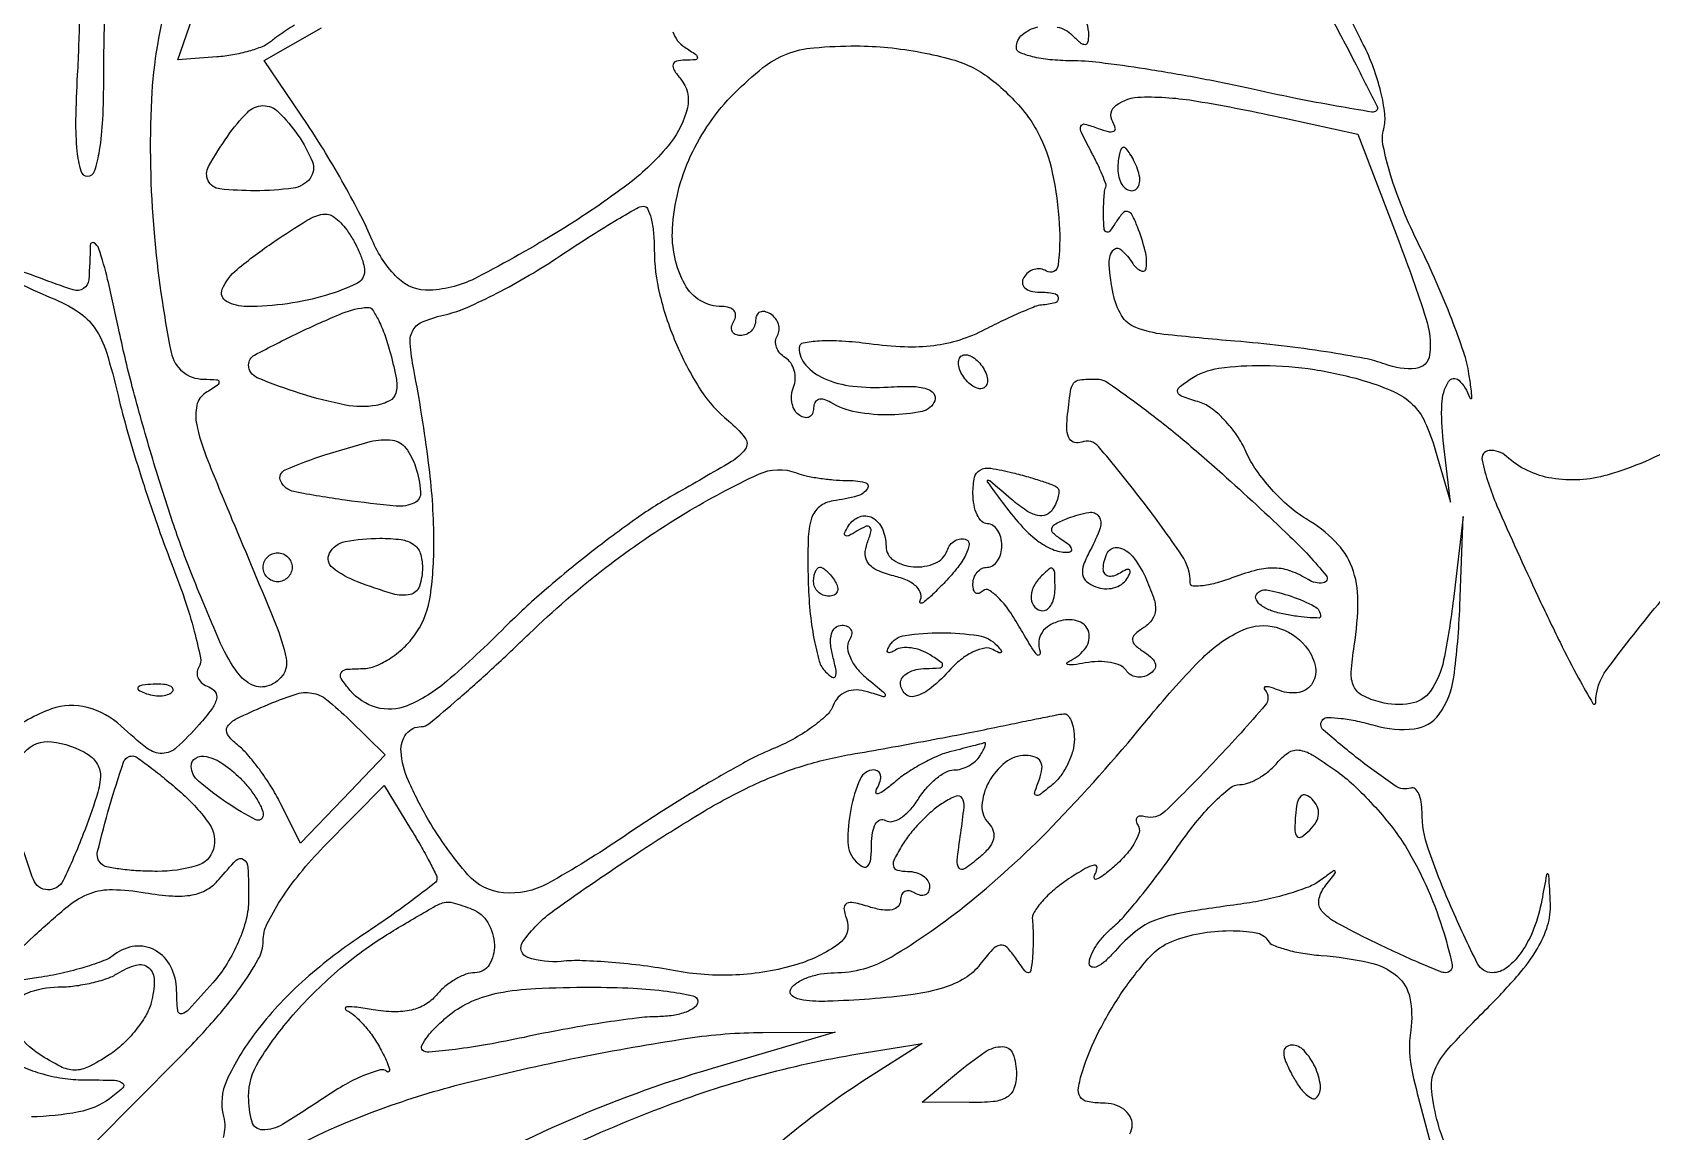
# Model space of a CAD drawing. Extents: x 4 to 800, y 0 to 528.
# Drawn here: x 180.1 to 291.9, y 75 to 150.9 of the extents above; entities that cross this region are included whole.
import ezdxf

# ---------------------------------------------------------------- set-up
doc = ezdxf.new("R2010")
doc.units = 0

msp = doc.modelspace()

# ---------------------------------------------------------------- linework, layer by layer
for points in [[(198.160938, 151.438746, 0.005083), (197.083222, 150.722638, 0.02494), (196.5, 150.282469, -0.080017), (195.934959, 149.946304, -0.025386), (195.003388, 149.631133, -0.024615), (193.912821, 149.380091, -0.025063), (192.809407, 149.23929), (190.118813, 149.032236), (191.936083, 154.314221, -0.028494)], [(189.560703, 153.75, 0.060723), (188.290094, 146.310661, 0.03365), (188.469113, 137.088322, 0.027634), (189.64806, 128.838102, 0.354894), (191.886643, 126.984687, -0.012459), (192.790509, 126.953574, -0.355679), (192.950955, 126.806254, -0.285496), (192.853795, 126.583698, -0.009772), (192.024696, 126.036425, 0.199728), (191.421924, 125.178822, 0.106527), (191.413856, 123.860489, 0.042345), (192.07761, 121.642458, 0.006235), (193.851143, 117.301738, -0.002573), (196.85488, 110.101183, -0.046088), (197.589956, 107.707517, -0.210783), (197.336668, 106.51709, -0.174203), (196.257363, 105.777553, -0.198312), (195.127693, 105.931874, -0.113013), (194.105645, 106.888569, -0.046214), (192.941778, 109.014057, -0.007404), (191.123574, 113.389839, -0.014198), (189.750405, 117.144566, -0.008047), (188.291235, 121.76139, -0.008029), (186.969237, 126.465406, -0.013091), (186.017191, 130.5, 0.006663), (185.267792, 133.868967, 0.023569), (184.65698, 135.998466, 0.193346), (184.316596, 136.395728, 0.555926), (184.070362, 136.25, -0.01179), (183.961964, 133.854821, -0.235819), (183.601454, 133.242314, -0.227565), (182.887225, 133.150297, -0.010986), (180.5651, 133.975249, 0.016968), (178.303803, 134.748255, 0.685624)], [(183.315918, 152.257489, -0.011075), (183.169842, 148, 0.010009), (183.056008, 144.876388, 0.02964), (183.147887, 142.733687, 0.042333), (183.406431, 141.365238, 0.336795), (183.887153, 141, 0.327837), (184.370675, 141.35521, 0.035558), (184.709286, 142.785102, 0.028695), (184.931892, 144.916477, 0.011673), (185, 147.833333, -0.009546), (185.091731, 152.637637, -0.086232)], [(269.716637, 151.982443, -0.006228), (271.446514, 148.690264, -0.001603), (272.896883, 145.821797, -0.329438), (272.845974, 145.527957, -0.236004), (272.535035, 145.432031, -0.002208), (270.104755, 145.845961, -0.006798), (267.283317, 146.378973, -0.004272), (264, 147.074852, 0.00801), (260.470698, 147.795339, 0.007843), (256.895312, 148.407865, 0.007762), (253.742382, 148.847232, 0.029156), (251.75, 148.976203, -0.02246), (250.312811, 149.049936, -0.035917), (249.101562, 149.255332, -0.040707), (248.229863, 149.545314, -0.300669), (248, 149.893011, -0.219487), (248.408024, 150.777729, -0.124639), (249.486199, 151.309969, -0.107945)], [(250.818845, 151.303968, -0.142411), (251.878145, 150.721855, 0.022628), (252.430475, 150.217377, 0.181615), (252.75, 150.105933, 0.339168), (252.941313, 150.259917, 0.059846), (253, 150.748478, 0.163603), (252.474062, 152.312814, 0.040072)], [(224.284889, 150.971999, 0.078852), (224.613834, 150.363309, 0.088604), (225.104283, 149.914388, -0.010022), (225.864639, 149.411307, -0.239519), (225.982858, 149.192867, -0.397763), (225.854056, 149.049311, -0.017805), (225.127555, 149.015313, 0.056184), (224.530758, 148.941288, 0.284084), (224.304622, 148.713407, 0.201464), (224.369281, 148.335905, 0.031381), (224.824935, 147.710941, -0.235046), (225.290637, 145.73102, -0.110765), (224.115145, 143.305798, -0.062985), (221.201311, 140.463144, -0.024096), (216.514192, 137.263064, -0.017797), (210.790629, 134.021795, -0.10713), (207.512148, 133.127718, -0.211191), (205.288334, 133.973603, -0.099142), (203.532231, 136.577103, 0.019705), (202.74986, 138.259942, 0.008944), (201.60131, 140.40046, 0.008841), (200.308054, 142.617606, 0.011987), (199.057694, 144.569621), (196.077766, 148.985037), (200.03996, 151.242519, 0.043667)], [(277.62887, 74.068548, -0.031899), (277.104476, 75.583788, -0.038603), (276.667862, 77.827017, -0.131078), (276.882233, 79.288875, -0.084445), (277.856084, 80.792401, -0.010536), (280.557472, 83.610104, 0.017409), (282.651395, 85.855146, 0.043696), (283.966364, 87.664606, 0.060892), (284.67381, 89.251059, 0.087166), (284.863818, 90.776316, 0.000746), (284.763626, 92.721985, 0.298062), (284.68602, 92.827912, 0.466031), (284.598389, 92.778541, 0.000923), (284.268, 91, -0.045196), (283.730117, 89.07265, -0.05963), (282.885978, 87.457537, -0.07293), (281.87562, 86.364966, -0.171366), (280.842018, 86, -0.284769), (279.833248, 86.625236, -0.012299), (277.994849, 90.566014, -0.019258), (276.423596, 94.576716, -0.083915), (276, 97.082905, 0.038711), (275.944423, 97.799665, 0.069515), (275.773995, 98.363416, 0.109698), (275.523256, 98.692629, 0.259486), (275.230622, 98.75, -0.232209), (274.143571, 98.90558, -0.01636), (271.592283, 100.77047, -0.015045), (269.185766, 102.77293, -0.432284), (269.163569, 103.496903, -0.207891), (269.510398, 103.633606, -0.021046), (270.414651, 103.564228, -0.023563), (271.530351, 103.377558, -0.016603), (272.764123, 103.067649, 0.097155), (275.451798, 102.837026, 0.21493), (277.188173, 103.857955, 0.12114), (278.192497, 106.411297, 0.024115), (278.614054, 111.334142), (278.843556, 117.5), (278.163227, 111.791449, -0.019676), (277.491836, 107.576589, -0.105102), (276.575466, 105.449293, -0.200347), (275.190057, 104.582337, -0.105256), (273.125394, 104.67746, -0.053221), (271.898482, 105.142246, -0.168529), (271.296681, 105.764847, -0.125365), (271.112042, 106.751142, -0.024132), (271.317995, 108.572148, 0.03879), (271.579169, 111.698982, 0.091978), (271.168035, 113.988891, 0.106093), (270.015169, 115.777722, 0.063423), (268.008352, 117.335995, -0.046386), (266.822504, 118.193856, -0.02994), (265.61507, 119.38555, -0.03003), (264.565509, 120.704753, -0.048862), (263.861925, 121.949805, 0.045427), (263.215331, 123.112545, 0.040902), (262.34872, 124.184077, 0.043261), (261.404608, 125.016333, 0.092088), (260.532317, 125.440269, -0.017548), (259.437674, 125.78347, -0.228864), (259.145565, 126.077628, -0.311647), (259.242043, 126.42315, -0.028352), (260, 126.984662, -0.109799), (261.985202, 127.736871, -0.038435), (265.048161, 127.941288, -0.035866), (268.57092, 127.652156, -0.03439), (272.067354, 126.861674, -0.033065), (274.079583, 126.110687, -0.088238), (275.33977, 125.249789, -0.091385), (276.200629, 124.026401, -0.037204), (276.913797, 122.111674), (277.960846, 118.5), (277.468605, 122.75, -0.03743), (277.366813, 125.263147, -0.127391), (277.828131, 126.821784, -0.483619), (278.540672, 126.914001, -0.119471), (279.271696, 125.75, 0.23606), (279.367117, 125.654806, 0.517226), (279.435803, 125.705317, 0.027798), (279.390097, 126.325681, 0.006582), (279.242897, 127.353207, 0.04218), (278.879183, 128.841004, 0.01128), (278.050594, 131.134897, 0.01135), (276.986963, 133.708632, 0.011495), (275.811896, 136.220415, -0.01755), (274.668804, 138.742976, -0.023607), (273.825037, 141.104463, -0.024581), (273.324853, 143.089756, -0.113846), (273.359013, 144.264867, 0.09295), (273.432321, 145.304288, 0.03063), (273.162672, 146.818795, 0.029291), (272.650236, 148.499112, 0.029302), (271.944994, 150.107821, -0.004711), (271.199792, 151.603181, -0.006798)], [(178.849309, 133.745303, 0.012228), (181.375543, 132.616448, -0.044892), (183.236293, 131.634667, -0.099496), (184.37891, 130.51877, -0.075104), (185.18431, 128.847042, -0.017829), (185.991631, 125.853028, 0.013376), (186.640902, 123.356954, 0.006715), (187.58709, 120.239287, 0.006662), (188.652641, 117.039014, 0.0098), (189.680939, 114.259439, -0.012078), (190.577553, 111.801451, -0.017329), (191.242622, 109.580609, -0.013229), (191.67299, 107.74138, -0.191536), (191.55862, 107.094849, 0.128131), (191.439667, 106.70853, 0.128072), (191.524312, 106.313206, 0.11163), (191.807133, 105.969151, 0.081182), (192.243769, 105.73151, -0.1592), (192.687973, 105.392305, -0.215427), (192.776517, 104.90158, -0.09795), (192.43959, 104.187999, -0.022389), (191.595012, 103.146099, -0.025197), (190.022076, 101.544388, -0.182303), (189.037752, 101.147315, -0.172746), (188.006858, 101.488176, -0.022149), (186.205391, 103.023276, 0.122178), (183.862489, 104.324199, 0.154099), (181.397503, 104.22044, 0.082616), (178.309886, 102.482319, 0.018243)], [(293.917039, 122.571874, -0.061983), (288.781655, 120.367829, -0.111532), (284.970103, 120.140926, -0.144207), (281.828741, 121.654988, 0.203993), (280.643121, 122.065203, 0.459419), (280.145517, 121.39703, 0.047537), (281.175107, 118.250228, 0.006638), (284, 112, 0.004973), (285.528275, 108.817644, 0.009896), (286.812943, 106.334567, 0.009252), (287.797404, 104.598061, 0.759406), (287.989223, 104.649589, -0.158666), (288.758054, 106.938272, -0.014419), (292.535251, 111.729227, -0.019638)], [(184.339878, 74.20653), (190.169939, 80.091155, 0.01451), (192.590382, 82.680366, 0.024845), (194.433304, 84.99214, 0.027866), (195.666728, 86.926531, 0.128681), (196, 88.200038, -0.113741), (196.265024, 89.349994, -0.02991), (197.198302, 91.007485, -0.028107), (198.542463, 92.855608, -0.022755), (200.178995, 94.682382), (204.357989, 98.940467), (206.178995, 95.946064, -0.006414), (206.876621, 94.765046, -0.009065), (207.46508, 93.694492, -0.005797), (207.929326, 92.78702, -0.115833), (208, 92.486045, -0.231086), (207.864445, 92.208406, -0.003797), (206.457812, 91.128375, -0.008984), (204.762312, 89.894129, -0.005739), (202.75, 88.518034, 0.036204), (198.682239, 85.356492, 0.04667), (195.476962, 81.877368, 0.054348), (193.493809, 78.588335, 0.174175), (193.269471, 76.077544, -0.140452), (193.235463, 74.618315, -0.21748)], [(255.822179, 74.88002, 0.140575), (256, 75.5, 0.131934), (255.843434, 76.083021, 0.104989), (255.405435, 76.568612, 0.089423), (254.738625, 76.890142, 0.067836), (253.932612, 77, -0.046538), (252.900139, 77.096306, -0.208518), (252.409323, 77.430049, -0.184044), (252.284783, 78.04927, -0.035463), (252.557517, 79.181219, -0.041677), (253.700564, 81.956952, -0.032074), (255.380331, 84.771535, -0.03172), (257.206203, 87.097068, -0.116847), (258.728623, 88.15913, -0.049439), (260.652122, 88.707427, -0.042512), (262.747025, 88.904757, -0.04299), (264.547552, 88.765877, -0.216887), (265.364959, 88.2185, 0.160121), (265.74276, 87.900492, 0.027497), (266.642339, 87.595225, 0.027529), (267.77948, 87.344367, 0.021511), (269.035239, 87.194138, -0.034371), (272.340508, 86.712281, -0.120997), (274.256929, 85.776354, -0.170294), (275.157103, 84.268895, -0.086892), (275.218758, 82.037138, 0.093467), (275.34026, 79.050863, 0.015969), (276.802702, 73.531005, 0.015981)], [(209.610654, 70.187397, -0.036476), (223.888797, 76.832769, -0.05077), (237.5, 80.471607), (241.5, 81.116217), (237.659293, 78.666359, 0.034224), (231.617689, 74.203513, 0.088706)], [(179.240852, 79.571995, 0.034141), (180.609794, 79.063441, 0.032867), (182.150219, 78.716176, 0.039024), (183.636464, 78.6, -0.006417), (185.738836, 78.573019, -0.153887), (186.289453, 78.383776, -0.472054), (186.307106, 78.046477, -0.027414), (185.395597, 77.3, -0.112168), (183.273682, 76.38287, -0.041026), (180.001182, 76.046064, -0.040121)]]:
    msp.add_lwpolyline(points, format="xyb")
for points in [[(245.032733, 148.483073, -0.047307), (246.266794, 147.688951, -0.029774), (247.550053, 146.550053, -0.029774), (248.688951, 145.266794, -0.047307), (249.483073, 144.032733, -0.066904), (250.475118, 141.260412, -0.037244), (250.960918, 137.699233, -0.044918), (250.879206, 134.84802, -0.548234), (250.069098, 134.457295, 0.108373), (249.665803, 134.598899, 0.099685), (249.22714, 134.565079, 0.095498), (248.820631, 134.360589, 0.090427), (248.510081, 134.016312, 0.156531), (248.414558, 133.631032, 0.191363), (248.573394, 133.298542, 0.127805), (248.992031, 133.073767, 0.059699), (249.60765, 133, -0.042944), (250.586782, 132.91575, -0.323932), (250.89256, 132.60204, -0.379237), (250.674759, 132.268803, -0.046081), (249.739522, 132.103595, 0.073583), (249.282586, 131.996776, 0.007945), (248.27763, 131.580816, 0.009619), (247.091979, 131.040539, 0.007612), (245.830774, 130.41249, -0.042299), (244.086816, 129.690114, -0.046379), (242.298928, 129.298822, -0.040803), (240.284307, 129.215756, -0.022887), (237.841252, 129.426671, 0.016848), (235.957609, 129.612225, 0.030051), (234.401054, 129.619098, 0.03245), (233.269858, 129.482072, 0.36089), (233, 129.156887, 0.185402), (233.460428, 127.957866, 0.106098), (234.733746, 127.037035, 0.075744), (236.704216, 126.505441, 0.044109), (239.157338, 126.446192, -0.019408), (240.773245, 126.486922, -0.068188), (241.799742, 126.332016, -0.159573), (242.292731, 125.992989, -0.260222), (242.363051, 125.503712, -0.25472), (241.490837, 124.760734, -0.047668), (239.329644, 124.518848, -0.048351), (236.951918, 124.71051, -0.094407), (235.182166, 125.387415, 0.071586), (234.729834, 125.584361, 0.14715), (234.347261, 125.574992, 0.189154), (234.094785, 125.36637, 0.127263), (234, 125, -0.095386), (233.926618, 124.618845, -0.173393), (233.719079, 124.384007, -0.172261), (233.408557, 124.333104, -0.093996), (233.043674, 124.473008, -0.119091), (232.718052, 124.802061, -0.081683), (232.52234, 125.291936, -0.074475), (232.483134, 125.864172, -0.071657), (232.611848, 126.430874, 0.081176), (232.730567, 127.003553, 0.077827), (232.663708, 127.59308, 0.081799), (232.426359, 128.108557, 0.106015), (232.051862, 128.467948, -0.077961), (231.67774, 128.788983, -0.090311), (231.442402, 129.194466, -0.100781), (231.380365, 129.619726, -0.125033), (231.5, 130, 0.117181), (231.625047, 130.376993, 0.100558), (231.577624, 130.793158, 0.092847), (231.364134, 131.184813, 0.08344), (231.016312, 131.489919, 0.080893), (230.627895, 131.650552, 0.159256), (230.298542, 131.622439, 0.183522), (230.079835, 131.412891, 0.111402), (230, 131.059017, -0.099038), (229.919152, 130.654856, -0.097945), (229.688914, 130.311086, -0.097945), (229.345144, 130.080848, -0.099038), (228.940983, 130, -0.108972), (228.586039, 130.078288, -0.182303), (228.3746, 130.29375, -0.161196), (228.343488, 130.6179, -0.082592), (228.5, 131, 0.12431), (228.620208, 131.380203, 0.188386), (228.514493, 131.70625, 0.149321), (228.185256, 131.925931, 0.073118), (227.681462, 132, -0.276511), (225.107035, 133.541584, -0.13812), (224.259061, 137.383932, -0.093923), (225.510871, 142.399465, -0.088609), (228.526097, 146.726097, -0.027619), (230.506945, 148.499411, -0.076211), (232.12536, 149.432124, -0.071035), (234.014544, 149.872197, -0.021761), (236.94966, 150, -0.025431), (239.136376, 149.888708, -0.020955), (241.448297, 149.554403, -0.021455), (243.54794, 149.066298, -0.051529)], [(266.537525, 145.008521), (271.57505, 143.902462), (274.3919, 136.524621, -0.012789), (276.268056, 131.206281, -0.106055), (276.527808, 128.67467, -0.355273), (275.572415, 127.73144, -0.115404), (273.460042, 128.015192, 0.044024), (272.030345, 128.419088, 0.008625), (269.394135, 128.871852, 0.009092), (266.293425, 129.291917, 0.008317), (263.08598, 129.613207, -0.006053), (258.170654, 130.083116, -0.066057), (256.244305, 130.553177, -0.165336), (255.25649, 131.38346, -0.088804), (254.678841, 132.886226, -0.026248), (254.402486, 134.885611, -0.167273), (254.648918, 135.864541, -0.456997), (255.211285, 135.941149, -0.07136), (256.03906, 134.97104, 0.140149), (256.609597, 134.462102, 0.512457), (256.965012, 134.654983, 0.093996), (256.89364, 135.823841, 0.029504), (256.360837, 137.502058, 0.026892), (255.994404, 138.322208, 0.222828), (255.680224, 138.565218, 0.274684), (255.339204, 138.453612, 0.038367), (254.876149, 137.833846, -0.022469), (254.441503, 137.211835, -0.3555), (254.20731, 137.1563, -0.267807), (254.050998, 137.386181, -0.01627), (254.015313, 138.25, -0.009062), (254.021767, 138.938526, -0.012297), (254.054136, 139.559375, -0.009282), (254.103085, 140.071751, -0.120725), (254.16898, 140.25, 0.241463), (254.191176, 140.433273, 0.009578), (253.938137, 141.080889, 0.015064), (253.590462, 141.855749, 0.009876), (253.14584, 142.727495, -0.009714), (252.486446, 144.019297, -0.191328), (252.453903, 144.455568, -0.401151), (252.723231, 144.604163, -0.026901), (253.640906, 144.307556, 0.027407), (254.344082, 144.081063, 0.169854), (254.716514, 144.110805, 0.361407), (254.82669, 144.33262, 0.080418), (254.651802, 144.754379, -0.396455), (254.887332, 145.908461, -0.149398), (256.602997, 146.473172, -0.047232), (260.439038, 146.192586, -0.012182)], [(198.401594, 143.837032, -0.05712), (199.397585, 142.000358, -0.26601), (199.238989, 140.851652, -0.197489), (198.068776, 140.175932, -0.033438), (195.440983, 140, -0.02586), (193.019245, 140.125338, -0.256588), (192.211603, 140.684728, -0.248842), (192.236588, 141.680894, -0.024545), (193.556704, 143.777494, -0.040543), (194.911864, 145.412591, -0.198916), (195.991618, 145.875474, -0.203308), (197.06688, 145.434913, -0.042469)], [(255, 141.5, 0.062722), (255.07223, 140.926468, 0.08088), (255.284531, 140.440625, 0.098158), (255.599211, 140.115494, 0.152681), (255.968615, 140, 0.184534), (256.289193, 140.122486, 0.147206), (256.483616, 140.440625, 0.100118), (256.511135, 140.925634, 0.055937), (256.361626, 141.5, 0.02136), (256.112506, 142.074558, 0.030395), (255.839659, 142.559375, 0.030693), (255.579329, 142.912889, 0.222225), (255.393011, 143, 0.289661), (255.241071, 142.903916, 0.046727), (255.115447, 142.559375, 0.039339), (255.028469, 142.074824, 0.024748)], [(223, 135.967881, 0.061011), (223.388258, 132.797846, 0.04096), (224.557252, 129.33553, 0.04159), (226.22481, 126.213869, 0.079261), (228.121681, 124.102552, -0.055604), (229.262862, 122.946775, -0.336401), (229.277819, 122.156838, -0.102525), (228.323229, 121.291538, -0.004558), (224.438886, 119.052419, 0.025055), (221.779299, 117.370488, 0.012535), (218.58427, 114.996245, 0.012412), (215.3931, 112.367999, 0.017904), (212.716735, 109.876735, -0.018304), (208.68258, 106.12761, -0.081294), (205.932239, 104.441518, -0.166156), (203.825587, 104.318296, -0.152975), (202, 105.5, -0.027317), (201.393414, 106.317942, -0.2825), (201.380222, 106.719621, -0.246115), (201.741163, 106.951147, -0.021929), (202.854502, 107, 0.098103), (203.779069, 107.183169, 0.050407), (204.82411, 107.743122, 0.047379), (205.82179, 108.562036, 0.052238), (206.611467, 109.529776, 0.112093), (207.547014, 112.039709, 0.036293), (207.790068, 116.020693, 0.029114), (207.42714, 121.212708, 0.014999), (206.401714, 127.648876, -0.025776), (206.150981, 129.475013, -0.155618), (206.360699, 130.396177, -0.170978), (207.053316, 130.978974, -0.032655), (208.651343, 131.465501, 0.046687), (210.079747, 131.944506, 0.014374), (212.131957, 132.924753, 0.014243), (214.376707, 134.159365, 0.015167), (216.5, 135.495479, -0.005545), (218.470079, 136.788758, -0.007881), (220.251563, 137.890952, -0.004818), (221.765878, 138.775483, -0.106511), (222.25, 138.928854, -0.317649), (222.54, 138.762596, -0.04679), (222.779687, 138.088416, -0.038659), (222.945855, 137.125003, -0.023384)], [(203, 134.43387, -0.290156), (202.464443, 133.588689, -0.037554), (200.373158, 132.786879, -0.037661), (197.684898, 132.197686, -0.035133), (194.875, 132, -0.124397), (193.476323, 132.353451, -0.385642), (193.179016, 133.19495, -0.122189), (194.203754, 134.572163, -0.022679), (196.75, 136.478183, -0.009981), (199.0437, 137.971999, -0.097785), (200.118795, 138.379559, -0.208261), (200.90748, 138.183836, -0.071213), (201.75, 137.323105, -0.029265), (202.228423, 136.583239, -0.026798), (202.632812, 135.77093, -0.027792), (202.914307, 135.006318, -0.074433)], [(204.796035, 128.75, -0.017988), (205.19795, 126.959108, -0.114206), (205.158453, 126.033227, -0.20531), (204.727956, 125.495448, -0.079613), (203.807274, 125.178175, -0.0924), (201.68684, 125.20215, -0.027869), (198.552216, 126.006921, -0.021142), (195.592445, 127.085008, -0.30365), (195, 127.970598, -0.278172), (195.412291, 128.654326, -0.008727), (198.443777, 130.186949, -0.015185), (201.460134, 131.534956, -0.079819), (203.221408, 131.948472, -0.272072), (203.550644, 131.785362, -0.030525), (203.981536, 131.030176, -0.03033), (204.416773, 129.991586, -0.019867)], [(246, 126.881966, -0.117858), (245.920761, 126.550471, -0.186277), (245.70625, 126.357263, -0.154201), (245.382383, 126.338175, -0.076764), (245, 126.5, -0.064269), (244.617474, 126.810561, -0.051777), (244.29375, 127.230237, -0.053414), (244.073533, 127.689814, -0.085235), (244, 128.118034, -0.117858), (244.079239, 128.449529, -0.186277), (244.29375, 128.642737, -0.154201), (244.617617, 128.661825, -0.076764), (245, 128.5, -0.064269), (245.382526, 128.189439, -0.051777), (245.70625, 127.769763, -0.053414), (245.926467, 127.310186, -0.085235)], [(262.216885, 120.449558, -0.007045), (266.882944, 116.132444, -0.032317), (269.383819, 113.423721, -0.585018), (269.185434, 112.923767, -0.17491), (268.130076, 113.150839, 0.051124), (266.951136, 113.729211, 0.080669), (265.84779, 113.944774, 0.069376), (264.617347, 113.813135, 0.028962), (263.021267, 113.314129, -0.020325), (261.862323, 112.929709, -0.037123), (260.887497, 112.726593, -0.049198), (260.198106, 112.703909, -0.395178), (260, 112.91542, 0.149558), (259.419767, 114.81186, 0.015616), (256.665842, 118.628418, 0.011624), (253.662124, 122.346391, 0.318791), (252.508987, 122.641822, -0.149562), (252.01835, 122.607675, -0.205764), (251.666328, 122.866123, -0.119489), (251.490481, 123.447368, -0.040669), (251.513007, 124.335349, -0.006974), (251.734059, 126.159365, -0.125185), (251.953039, 126.7019, -0.211868), (252.374873, 126.943726, -0.025749), (253.466885, 127, -0.152541), (254.35543, 126.722464, -0.009281), (256.642288, 125.075808, -0.013157), (259.320074, 122.958976, -0.009311)], [(206.523918, 120.924639, -0.053833), (206.873149, 119.199789, -0.315475), (206.439304, 118.440267, -0.135107), (205.180314, 118.221503, -0.009919), (201.663401, 118.632658, -0.014298), (198.117671, 119.222381, -0.242626), (197.217593, 119.934679, -0.41966), (197.526502, 120.732554, -0.024081), (200.25, 121.753252, -0.012737), (203.396922, 122.675049, -0.098009), (204.923127, 122.772985, -0.201259), (205.849615, 122.231974, -0.084633)], [(236.248454, 120, -0.053255), (237.539096, 119.862143, -0.522548), (237.716003, 119.437736, -0.186748), (237.023389, 118.929084, -0.029586), (235.341631, 118.579342, 0.131775), (234.413052, 118.178043, 0.150577), (233.866895, 117.383015, 0.069751), (233.624172, 115.913904, 0.011988), (233.622792, 113.081586, 0.018403), (233.748334, 111.001753, 0.02257), (234.024195, 109.075216, 0.02181), (234.39315, 107.506301, 0.128403), (234.816842, 106.783158, 0.049776), (235.2843, 106.400537, 0.456518), (235.507254, 106.462257, 0.161808), (235.556747, 106.86138, 0.01458), (235.327419, 107.85595, -0.04246), (235.175964, 108.733478, -0.091596), (235.241869, 109.413299, -0.143858), (235.510896, 109.837596, -0.181959), (235.942386, 110, -0.103213), (236.339262, 109.917192, -0.178979), (236.579061, 109.686705, -0.16586), (236.621568, 109.340759, -0.086995), (236.458879, 108.933465, 0.170237), (236.344466, 108.412867, 0.077989), (236.536829, 107.735164, 0.063758), (236.990791, 107.010404, 0.049467), (237.649862, 106.35183, -0.00269), (238.836959, 105.368987, -0.204904), (238.946491, 105.153177, -0.520445), (238.832407, 105.06158, -0.005685), (237.712146, 105.401506, 0.073069), (236.942244, 105.525829, 0.099654), (236.252976, 105.397243, 0.107775), (235.705463, 105.024427, 0.098279), (235.340861, 104.445885, -0.114649), (234.877492, 103.760832, -0.031569), (233.862877, 102.932491, -0.030148), (232.560509, 102.113661, -0.027464), (231.128715, 101.428932, 0.027092), (229.291925, 100.552198, 0.008256), (226.611076, 99.031379, 0.008239), (223.659185, 97.225578, 0.008908), (220.845159, 95.368598, -0.024416), (215.645705, 92.164323, -0.148651), (212.590265, 91.518402, -0.194123), (210.138977, 92.76445, -0.04677), (207.425773, 96.536447, -0.02828), (206.028957, 99.262292, -0.085172), (205.519796, 101.281032, -0.186687), (205.883162, 102.489892, -0.231423), (206.926247, 103, 0.175393), (207.444065, 103.187408, 0.004123), (209.446941, 104.883856, 0.008615), (211.770012, 106.955412, 0.005679), (214.372394, 109.413126, -0.027476), (219.592089, 113.929052, -0.029081), (225.18097, 117.753847, -0.026487), (230.204042, 120.426919, -0.203358), (232.814007, 120.517878, 0.037608), (233.477999, 120.318846, 0.016598), (234.379573, 120.152127, 0.016318), (235.35138, 120.037876, 0.021102)], [(250.848086, 119.485248, -0.201128), (250.935409, 119.271863, -0.055393), (250.891364, 118.904088, -0.04668), (250.7428, 118.460481, -0.034294), (250.500858, 118.001388, -0.158035), (250.04949, 117.618308, -0.158048), (249.459235, 117.572907, -0.089292), (248.683386, 117.914596, -0.028005), (247.667956, 118.684857, 0.000784), (246.161718, 119.962278, 0.249652), (246.013931, 119.994166, 0.522992), (245.982443, 119.902319, 0.001122), (247.017233, 118.5, 0.021495), (248.296958, 116.920537, 0.04709), (249.431698, 115.857561, 0.06357), (250.482852, 115.239304, 0.101523), (251.5, 115.030626, 0.142522), (251.758119, 115.105726, 0.359533), (251.814433, 115.278998, 0.127303), (251.617649, 115.549292, 0.030831), (251.166154, 115.876149, -0.041669), (250.557439, 116.337232, -0.28059), (250.452973, 116.684601, -0.214251), (250.71226, 117.007144, -0.026297), (251.559282, 117.384375, -0.046155), (253.006742, 117.791467, -0.29344), (253.680764, 117.515245, -0.244706), (253.785405, 116.721188, -0.035626), (253.099334, 115.185607, 0.032136), (252.638137, 114.172374, 0.129203), (252.566822, 113.501573, 0.18488), (252.840591, 113.019741, 0.08069), (253.486289, 112.643635, 0.078432), (254.091835, 112.514653, 0.076979), (254.711781, 112.577065, 0.081897), (255.250609, 112.816025, 0.109528), (255.622483, 113.198182, 0.033384), (255.848708, 113.625566, 0.333325), (255.806555, 113.811108, 0.293058), (255.604347, 113.838317, 0.029304), (255.154508, 113.595492, -0.064296), (254.712375, 113.395305, -0.135818), (254.339137, 113.385314, -0.191478), (254.094259, 113.560726, -0.143682), (254, 113.881966, -0.128731), (254.29747, 115.01821, -0.324006), (255.032327, 115.35703, -0.177956), (256.018221, 114.756813, -0.06112), (256.904942, 113.309285, -0.022432), (257.460515, 111.929018, -0.09219), (257.598171, 111.041942, -0.148379), (257.380145, 110.393844, -0.094799), (256.80117, 109.840642, 0.038468), (256.175894, 109.364808, 0.222514), (256.016418, 108.993324, 0.21012), (256.195946, 108.618431, 0.034309), (256.856763, 108.125, -0.050763), (257.377024, 107.709224, -0.147993), (257.595613, 107.310306, -0.203966), (257.522581, 106.940534, -0.105341), (257.175861, 106.608688, -0.087652), (256.736396, 106.433814, -0.09452), (256.275545, 106.426726, -0.1001), (255.865205, 106.587128, -0.111724), (255.568102, 106.889808, 0.155009), (255.190166, 107.214426, 0.056246), (254.504828, 107.418721, 0.049037), (253.651676, 107.48655, 0.041215), (252.749004, 107.395032, -0.012422), (251.943959, 107.266286, -0.07748), (251.527832, 107.27499, -0.603945), (251.491658, 107.388464, -0.087442), (251.75, 107.572245, 0.12716), (252.784108, 108.437706, 0.219659), (252.990317, 109.518447, 0.254196), (252.30986, 110.261042, 0.147804), (251.069197, 110.307844, 0.06743), (250.285751, 109.985407, 0.114842), (249.771956, 109.503125, 0.12702), (249.554904, 108.88094, 0.093421), (249.630552, 108.151464, -0.260503), (249.585116, 107.948323, -0.457671), (249.432737, 107.950968, -0.036413), (248.954132, 108.618241, -0.008843), (248.266024, 109.788002, 0.024109), (247.503436, 110.99827, 0.042691), (246.747742, 111.903157, 0.058363), (246.103073, 112.417135, 0.348649), (245.704668, 112.371335, -0.100833), (245.436184, 112.193735, -0.245709), (245.206996, 112.216371, -0.187032), (245.050136, 112.435774, -0.062806), (245, 112.833333, -0.084383), (245.07573, 113.278867, -0.093242), (245.29375, 113.657292, -0.100475), (245.618559, 113.910364, -0.115918), (246, 114, 0.148195), (246.381354, 114.115568, 0.098894), (246.70625, 114.440625, 0.082425), (246.925306, 114.926543, 0.064853), (247, 115.5, 0.064853), (246.925306, 116.073457, 0.082425), (246.70625, 116.559375, 0.098894), (246.381354, 116.884432, 0.148195), (246, 117, -0.199394), (245.617924, 117.158676, -0.085375), (245.29375, 117.619345, -0.065374), (245.073541, 118.301371, -0.045468), (245, 119.108408, -0.050793), (245.112192, 120.209972, -0.226564), (245.494054, 120.713746, -0.158927), (246.232969, 120.834031, -0.023018), (247.74795, 120.527124, -0.008358), (248.826143, 120.237275, -0.011221), (249.792145, 119.936575, -0.0085), (250.583334, 119.655621, -0.107204)], [(239, 115.440983, 0.256839), (239.527999, 114.480911, 0.12471), (240.899943, 114.03077, 0.115297), (242.398376, 114.273635, 0.218057), (243.216667, 115.15, -0.084657), (243.435066, 115.558804, -0.10004), (243.766458, 115.844687, -0.10931), (244.15818, 115.963562, -0.119413), (244.55, 115.9, -0.347714), (244.735765, 115.562371, -0.075018), (244.513659, 114.883125, -0.048895), (243.947805, 113.987552, -0.026355), (243.092242, 113, -0.008418), (242.205024, 112.109301, -0.028249), (241.58295, 111.570227, -0.22308), (241.386925, 111.526684, -0.504171), (241.335331, 111.643326, 0.191731), (241.405511, 112.146264, 0.140484), (241.122968, 112.640465, 0.0891), (240.47734, 113.077028, 0.042758), (239.528385, 113.40352, -0.039694), (238.410294, 113.780571, -0.123039), (237.780822, 114.258547, -0.168842), (237.560619, 114.877163, -0.093736), (237.705235, 115.674238, 0.023705), (237.960298, 116.446487, 0.245218), (237.892854, 116.763939, 0.334783), (237.623644, 116.828224, 0.035482), (237.01543, 116.509536, -0.018709), (236.43396, 116.179566, -0.257747), (236.20018, 116.185591, -0.388403), (236.144784, 116.364939, -0.028061), (236.41459, 116.861803, -0.164617), (237.169206, 117.485776, -0.220237), (238.043827, 117.425377, -0.165978), (238.747642, 116.653547, -0.102957)], [(207, 114, -0.08046), (206.787164, 112.685948, -0.26344), (206.157584, 112.117435, -0.129279), (204.949407, 112.163168, -0.01709), (202.504925, 112.998127, -0.075188), (200.803744, 113.957338, -0.360785), (200.58369, 114.966047, -0.229212), (201.656501, 115.768885, -0.047988), (204.059017, 116, -0.031983), (205.522059, 115.90632, -0.117871), (206.382377, 115.579989, -0.164533), (206.84259, 114.971387, -0.080498)], [(198, 114, -0.099038), (197.923658, 113.618362, -0.097945), (197.70625, 113.29375, -0.097945), (197.381638, 113.076342, -0.099038), (197, 113, -0.099038), (196.618362, 113.076342, -0.097945), (196.29375, 113.29375, -0.097945), (196.076342, 113.618362, -0.099038), (196, 114, -0.099038), (196.076342, 114.381638, -0.097945), (196.29375, 114.70625, -0.097945), (196.618362, 114.923658, -0.099038), (197, 115, -0.099038), (197.381638, 114.923658, -0.097945), (197.70625, 114.70625, -0.097945), (197.923658, 114.381638, -0.099038)], [(235.5, 113, -0.082592), (235.656512, 112.6179, -0.161196), (235.6254, 112.29375, -0.182303), (235.413961, 112.078288, -0.108972), (235.059017, 112, -0.093332), (234.654762, 112.076123, -0.09642), (234.311086, 112.29375, -0.099167), (234.081062, 112.618444, -0.105053), (234, 113, -0.042167), (234.032345, 113.382849, -0.061769), (234.129539, 113.70625, -0.081139), (234.272352, 113.92554, -0.210953), (234.440983, 114, -0.151918), (234.65171, 113.934461, -0.038439), (234.933975, 113.70625, -0.035638), (235.231006, 113.382774, -0.029505)], [(249.666667, 113.333333, 0.091591), (249.164473, 112.603555, 0.123462), (249.025933, 111.817117, 0.174374), (249.283311, 111.235448, 0.205037), (249.833333, 111, 0.17482), (250.151326, 111.114688, 0.093122), (250.421875, 111.440625, 0.073362), (250.604977, 111.926139, 0.053595), (250.666667, 112.5, 0.008529), (250.647399, 113.629444, 0.21365), (250.514261, 113.901518, 0.366638), (250.276742, 113.899594, 0.018617)], [(269, 110.603488, -0.413175), (268.892174, 110.495279, -0.015893), (268.269049, 110.512879, -0.020333), (267.465895, 110.594016, -0.011886), (266.511655, 110.753021, -0.037109), (265.597093, 110.99932, -0.069041), (264.915539, 111.349923, -0.113162), (264.563607, 111.741243, -0.27156), (264.572343, 112.117054, -0.307011), (265.272746, 112.431069, -0.038796), (266.96384, 111.995951, -0.038737), (268.579494, 111.299827, -0.278518)], [(267.963645, 108.543805, -0.114813), (268.624692, 107.223204, -0.193229), (268.446592, 106.014359, -0.21823), (267.518817, 105.361712, -0.138303), (266.17933, 105.484679, 0.017196), (265.590929, 105.687549, 0.064526), (265.206606, 105.75303, 0.354182), (265.100033, 105.673531, 0.264549), (265.140533, 105.526133, -0.393283), (265.178666, 104.467172, -0.010687), (261.79252, 100.719655, -0.011604), (258.243571, 97.127629, -0.262724), (256.886555, 96.774777, 0.073546), (256.530165, 96.815084, 0.221109), (256.317217, 96.707068, 0.230348), (256.267827, 96.479104, 0.078696), (256.402089, 96.158423, -0.21394), (256.464937, 95.685242, -0.058295), (256.159988, 94.975742, -0.04805), (255.586784, 94.170145, -0.034138), (254.804524, 93.383647, -0.014617), (254.01873, 92.734286, -0.072165), (253.520815, 92.450978, -0.510956), (253.376032, 92.544091, -0.14744), (253.451229, 92.853727, 0.1329), (253.566712, 93.276311, 0.475057), (253.379719, 93.429489, 0.082654), (252.754687, 93.190217, 0.012376), (251.607977, 92.478792, 0.029902), (250.607835, 91.734414, 0.037729), (249.783952, 90.927437, 0.041392), (249.22484, 90.172725, 0.169879), (249.103336, 89.625066, -0.020148), (249.145296, 89.087729, -0.009426), (249.158409, 88.389863, -0.009322), (249.144689, 87.656526, -0.012903), (249.10317, 87, -0.01647), (248.998971, 86.149444, -0.369557), (248.824392, 86, -0.240257), (248.573443, 86.127971, -0.009486), (247.965684, 87, 0.046574), (247.361691, 87.742665, 0.247067), (246.878973, 87.897557, 0.167335), (246.347245, 87.603242, 0.02047), (245.48481, 86.564086, -0.093297), (244.444021, 85.627129, -0.061111), (242.969378, 84.960049, -0.042184), (240.877879, 84.495793, -0.015478), (237.864277, 84.183802, -0.009039), (234.988051, 84.027958, -0.040364), (233.3018, 84.103268, -0.116325), (232.523117, 84.393635, -0.404011), (232.41948, 84.869716, -0.115359), (232.851359, 85.303432, -0.049416), (233.588881, 85.667979, -0.045345), (234.48729, 85.916319, -0.044795), (235.41947, 86, 0.135323), (239.354126, 87.08476, 0.036138), (244.728265, 90.842989, 0.031345), (250.837266, 96.479389, 0.019817), (257.256856, 103.75, -0.024782), (260.865374, 107.756043, -0.092017), (263.649374, 109.679072, -0.174491), (265.940341, 109.852288, -0.15319)], [(246.666667, 108.589675, -0.020977), (246.95073, 108.251959, -0.382044), (246.941339, 108.122645, -0.313174), (246.798068, 108.099311, -0.018203), (246.383647, 108.316093, 0.171671), (245.826071, 108.416592, 0.067703), (245.069811, 108.185221, 0.056428), (244.245511, 107.685678, 0.044445), (243.478659, 106.976419, -0.034405), (242.127436, 105.675457, -0.106404), (241.013229, 105.087354, -0.265635), (240.314346, 105.26256, -0.204242), (240, 106, -0.169824), (240.13386, 106.382749, -0.09332), (240.514062, 106.710748, -0.074289), (241.080571, 106.935321, -0.055145), (241.75, 107.015313, 0.012704), (242.697451, 107.047687, 0.310059), (242.895017, 107.201298, 0.326284), (242.817764, 107.432717, 0.013443), (242.047746, 107.94933, 0.053733), (241.421565, 108.25699, 0.053265), (240.742367, 108.425285, 0.0582), (240.113827, 108.43798, 0.114877), (239.643237, 108.279508, -0.037993), (239.307392, 108.105677, -0.276374), (239.134919, 108.129562, -0.327464), (239.093997, 108.282788, -0.04544), (239.25, 108.595492, -0.22151), (240.313038, 109.293849, -0.036528), (242.826605, 109.475744, -0.037792), (245.372721, 109.281017, -0.171051)], [(187.8125, 105.316886, 0.051402), (188.359369, 105.160852, 0.05415), (188.916927, 105.123424, 0.060344), (189.402231, 105.202593, 0.126455), (189.729167, 105.395833, 0.296942), (189.77538, 105.614691, 0.208169), (189.592839, 105.799335, 0.077125), (189.112848, 105.910055, 0.028489), (188.416667, 105.921053, 0.018894), (187.670344, 105.862007, 0.168741), (187.37858, 105.720685, 0.470617), (187.395823, 105.538436, 0.054073)], [(201.497058, 97.996929), (198.580612, 94.952816), (197.183122, 97.726408, 0.023202), (196.533978, 98.878463, 0.019034), (195.739045, 100.04646, 0.019446), (194.924571, 101.064985, 0.047194), (194.22955, 101.729626, -0.07183), (193.549631, 102.446938, -0.31478), (193.5467, 102.999437, -0.129026), (194.189037, 103.551041, -0.012286), (196.086734, 104.417565, -0.020067), (198.202828, 105.22289, -0.121969), (199.362005, 105.316731, -0.130378), (200.3933, 104.854632, -0.0242), (201.956752, 103.458461), (204.413503, 101.041042)], [(252, 102.122445, -0.068423), (251.88843, 101.310965, -0.044561), (251.55265, 100.425154, -0.044206), (251.060025, 99.60286, -0.062574), (250.477108, 98.981001, -0.008807), (249.617386, 98.292701, -0.27071), (249.355597, 98.258808, -0.389672), (249.264678, 98.458284, -0.012731), (249.584097, 99.358556, 0.060259), (249.765007, 100.078964, 0.163079), (249.662844, 100.589108, 0.184404), (249.287666, 100.895693, 0.080276), (248.642173, 101, 0.167781), (247.235205, 100.5142, 0.102178), (246.087526, 99.157739, 0.109925), (245.623098, 97.540171, 0.214717), (246.089186, 96.310814, -0.122163), (246.405073, 95.786545, -0.146439), (246.409862, 95.2126, -0.105138), (246.074472, 94.586782, -0.044177), (245.392676, 93.910929, -0.023289), (244.402728, 93.164356, -0.408834), (244.042794, 93.228594, -0.18531), (243.911446, 93.739752, -0.007697), (244.160994, 95.643565, 0.010991), (244.383468, 97.43219, 0.156764), (244.251597, 98.053234, 0.372545), (243.852896, 98.193075, 0.045619), (242.958773, 97.742181, 0.038421), (242.238219, 97.211219, 0.021502), (241.444808, 96.464858, 0.021346), (240.703441, 95.636877, 0.032344), (240.1396, 94.851927, 0.020713), (239.581833, 93.87056, 0.167336), (239.50866, 93.365245, 0.294604), (239.775166, 93.08529, 0.059321), (240.491526, 93, -0.068464), (241.068097, 92.920679, -0.084869), (241.556886, 92.688914, -0.099833), (241.883722, 92.344827, -0.141097), (242, 91.940983, -0.108972), (241.921712, 91.586039, -0.182303), (241.70625, 91.3746, -0.161196), (241.3821, 91.343488, -0.082592), (241, 91.5, 0.089492), (240.618236, 91.650301, 0.168281), (240.29375, 91.605605, 0.177017), (240.077302, 91.373297, 0.10025), (240, 90.991629, -0.190193), (239.8383, 90.581911, -0.155138), (239.424077, 90.349568, -0.090853), (238.747352, 90.334575, -0.037086), (237.848728, 90.548012, 0.022471), (236.77844, 90.83548, 0.174873), (236.273972, 90.770151, 0.314084), (236.096818, 90.435701, 0.061293), (236.270871, 89.736506, -0.341727), (235.745998, 87.991419, -0.082162), (232.846961, 86.569135, -0.061013), (228.638346, 85.845516, -0.059166), (224.33395, 86.146435, 0.014427), (222.269453, 86.477774, 0.012082), (220.063429, 86.712761, 0.012259), (218.035764, 86.829359, 0.032431), (216.584108, 86.783013, -0.106471), (214.275481, 87.050587, -0.500611), (213.925186, 88.125628, -0.084227), (216.101302, 90.319498, -0.009657), (221.856899, 94.274802, -0.011138), (226.446862, 97.155695, -0.026271), (230.019596, 99.041657, -0.033055), (233.214503, 100.270139, -0.032576), (236.558973, 101.073965, 0.002017), (239.126329, 101.527302, 0.001544), (241.929823, 102.042947, 0.001561), (244.551287, 102.541958, 0.003692), (246.5, 102.934164, -0.00092), (248.08667, 103.262666, -0.001187), (249.545312, 103.558255, -0.0009), (250.769043, 103.800927, -0.010455), (251.25, 103.885001, -0.246442), (251.536386, 103.786552, -0.088764), (251.779687, 103.414687, -0.062359), (251.945439, 102.833354, -0.038318)], [(183.918924, 101.071269, -0.125236), (184.567223, 100.385512, -0.143246), (184.76674, 99.508124, -0.065567), (184.501618, 98.143613, -0.010489), (183.583775, 95.58019, -0.022248), (182.18729, 92.360968, -0.295119), (181.130765, 91.723245, -0.303436), (180.140379, 92.430429, -0.023026), (179.066944, 95.719718, -0.071271), (178.644586, 99.024833, -0.182299), (179.516295, 101.233956, -0.240083), (181.402802, 101.950668, -0.114527)], [(243.5, 101.280761, 0.042772), (242.595796, 100.976641, 0.022098), (241.522944, 100.452914, 0.021797), (240.460073, 99.813037, 0.030749), (239.578106, 99.146762, -0.01571), (238.875475, 98.582009, -0.081188), (238.435473, 98.350924, -0.513581), (238.303955, 98.446279, -0.131671), (238.387123, 98.75, 0.056984), (238.598321, 99.229005, 0.119414), (238.624087, 99.632812, 0.184239), (238.46685, 99.896094, 0.168578), (238.167425, 100, 0.298112), (237.215409, 99.37702, 0.055434), (236.564106, 97.28005, 0.053972), (236.374193, 94.984754, 0.192349), (236.944645, 93.655355, 0.084621), (237.420851, 93.317855, 0.336578), (237.75, 93.385132, 0.156844), (237.950682, 93.848523, 0.024388), (238, 94.859017, -0.041675), (238.068827, 95.683344, -0.090418), (238.284142, 96.278838, -0.167887), (238.60182, 96.552351, -0.23724), (238.967293, 96.520214, 0.199264), (239.432614, 96.445026, 0.084792), (240.024462, 96.696902, 0.065043), (240.64934, 97.224769, 0.045332), (241.20784, 97.961197, -0.038849), (241.783719, 98.74131, -0.042002), (242.459703, 99.401102, -0.046051), (243.131472, 99.858009, -0.126988), (243.68153, 100, 0.072868), (244.186532, 100.07399, 0.053004), (244.710885, 100.29375, 0.053222), (245.174799, 100.61738, 0.075584), (245.5, 101, 0.016108), (245.716232, 101.376466, 0.038234), (245.845713, 101.672175, 0.090566), (245.872259, 101.841347, 0.515828), (245.809017, 101.883999, -0.024237), (245.601182, 101.817275, -0.00166), (245.003274, 101.658947, -0.002369), (244.28857, 101.475841, -0.001776)], [(190.344277, 98.435271, -0.059176), (192.290947, 96.265321, -0.230742), (192.569245, 94.534793, -0.255441), (191.38763, 93.373987, -0.069192), (188.698051, 93, -0.01413), (187.371951, 93.037484, -0.018772), (186.170938, 93.150781, -0.016298), (185.1958, 93.312342, -0.148225), (184.820037, 93.513297, -0.261194), (184.575727, 94.381097, -0.01182), (185.401169, 97.481685, -0.01098), (186.369684, 100.549653, -0.338482), (186.99469, 100.968399, -0.140113), (187.306706, 100.857722, -0.007052), (188.187072, 100.211257, -0.01086), (189.217865, 99.395935, -0.007611)], [(194.428571, 99.428571, -0.028157), (195.029991, 98.755312, -0.029994), (195.538393, 98.032268, -0.031426), (195.895809, 97.36223, -0.107208), (196, 96.881886, -0.559287), (195.487774, 96.5672, -0.031696), (193.533726, 97.718304, -0.026139), (191.529071, 99.235914, -0.210181), (191.031425, 100.25, -0.276782), (191.343759, 100.824219, -0.194869), (192.089532, 100.935154, -0.09118), (193.222584, 100.430381, -0.046142)], [(274.851548, 94.732107, -0.032574), (276.268245, 92.058907, -0.02841), (277.399902, 89.100952, -0.024129), (278.079425, 86.550115, -0.477791), (277.635159, 86, -0.097951), (277.244491, 86.077274, -0.003924), (275.903618, 86.641668, -0.006772), (274.322204, 87.347501, -0.004728), (272.557346, 88.184402, -0.01168), (270.106105, 89.446904, -0.08865), (269.095985, 90.25677, -0.2252), (268.879515, 91.023574, -0.124096), (269.280595, 91.934402, 0.002837), (269.990318, 92.856363, 0.311331), (269.997243, 93.004427, 0.434459), (269.877441, 93.027988, 0.003418), (269, 92.385052, -0.067315), (268.158403, 91.920058, -0.020016), (266.765625, 91.442506, -0.019687), (265.141393, 91.02618, -0.020077), (263.5, 90.742055, 0.007985), (259.58305, 90.16119, 0.048588), (257.605726, 89.634561, 0.080052), (256.226869, 88.850281, 0.043677), (254.818136, 87.5, -0.027262), (254.14193, 86.807913, -0.072086), (253.571297, 86.418719, -0.193691), (253.209932, 86.392654, -0.317755), (253.033269, 86.627555, -0.107352), (253.131214, 87.152713, -0.041906), (253.475188, 87.810151, -0.039033), (253.980612, 88.483595, -0.039075), (254.584391, 89.070039, 0.039899), (255.383118, 89.848392, 0.009603), (256.57394, 91.264039, 0.009799), (257.881547, 92.946957, 0.009579), (259.132432, 94.692483, -0.019451), (260.364546, 96.342046, -0.02583), (261.616054, 97.734667, -0.024903), (262.738681, 98.754121, -0.173581), (263.425596, 99, 0.088408), (264.024007, 99.106643, 0.043289), (264.727326, 99.4371, 0.041139), (265.419272, 99.918653, 0.046995), (265.99004, 100.487998, -0.069204), (266.772776, 101.202542, -0.184249), (267.496, 101.377448, -0.10712), (268.412254, 101.052768, -0.016201), (270.041983, 99.970105, -0.033512), (271.26516, 98.969233, -0.018812), (272.616812, 97.604013, -0.018706), (273.883868, 96.116021, -0.028887)], [(267.262826, 96.839012, 0.019482), (267.225358, 95.805219, 0.198203), (267.386863, 95.416812, 0.361813), (267.695672, 95.388608, 0.045571), (268.250919, 95.850919, 0.06253), (268.686677, 96.411808, 0.115615), (268.859268, 96.959268, 0.128512), (268.763113, 97.486374, 0.087557), (268.411907, 97.988093, 0.110936), (267.977862, 98.262903, 0.289954), (267.633083, 98.185453, 0.146555), (267.387749, 97.730291, 0.032045)], [(195, 91.055764, -0.06302), (194.827247, 89.690581, -0.038456), (194.302162, 88.150675, -0.036973), (193.510146, 86.627154, -0.042074), (192.531601, 85.305764, -0.004246), (190.871007, 83.450224, -0.157672), (190.385307, 83.172438, -0.44913), (190.1037, 83.381017, -0.018797), (190.031601, 84.781385, 0.113838), (189.630931, 86.414772, 0.146461), (188.573212, 87.531861, 0.159503), (187.149011, 87.828718, 0.139803), (185.737265, 87.250637, -0.07496), (185.006359, 86.835232, -0.01817), (183.688447, 86.382576, -0.018233), (182.122084, 85.969168, -0.017229), (180.5, 85.662036), (176.5, 85.04655), (180.272402, 88.607388, -0.017665), (182.534714, 90.596516, -0.079767), (184.050359, 91.477865, -0.098935), (185.600914, 91.744476, -0.035119), (187.851036, 91.525167, 0.024002), (189.735898, 91.29909, 0.062348), (191.09877, 91.371603, 0.086174), (192.125468, 91.745927, 0.089371), (192.951079, 92.441054, -0.018618), (194.139927, 93.769613, -0.364495), (194.647776, 93.822903, -0.237758), (194.952691, 93.277066, -0.010648)], [(210.418213, 90.393011, -0.17083), (211.505868, 89.467929, -0.12087), (211.963646, 87.917087, -0.15024), (211.61316, 86.554657, -0.260877), (210.622445, 86, 0.088524), (210.002259, 85.88933, 0.043272), (209.273022, 85.546315, 0.041116), (208.55535, 85.04649, 0.04692), (207.963103, 84.455542, -0.086886), (207.203686, 83.809722, -0.076147), (206.235064, 83.423521, -0.063193), (205.036442, 83.301834, -0.036425), (203.590658, 83.443773, 0.009901), (202.474824, 83.613416, 0.038622), (201.778435, 83.650966, 0.394806), (201.672165, 83.546805, 0.30557), (201.761459, 83.401078, -0.077213), (202.3241, 83.030797, -0.0295), (202.982538, 82.359377, -0.028359), (203.623826, 81.533004, -0.031004), (204.146914, 80.662847, -0.0122), (204.534143, 79.871093, -0.041294), (204.730179, 79.330583, -0.264815), (204.688314, 79.168225, -0.407663), (204.55412, 79.164668, 0.257774), (204.070572, 79.284602, 0.031787), (203.002663, 78.924781, 0.031146), (201.694459, 78.291524, 0.020788), (200.279118, 77.414668, -0.013096), (197.330892, 75.524774, -0.138239), (195.965674, 75.148239, -0.336), (195.234503, 75.708615, -0.067246), (195, 77.444349, -0.140605), (195.699513, 79.882679, -0.039652), (198.078585, 83.091261, -0.038203), (201.349355, 86.308471, -0.04096), (205, 88.908642, -0.002062), (207.763486, 90.538605, -0.065438), (208.487729, 90.843179, -0.140872), (209.124696, 90.835215, -0.018503)], [(188.272647, 83.934602, -0.069776), (187.896301, 83.032169, -0.03572), (187.196392, 82.021831, -0.034645), (186.31204, 81.065882, -0.043773), (185.366527, 80.320588, -0.02844), (183.93836, 79.496844, -0.12059), (182.983779, 79.277069, -0.116427), (182.017695, 79.51917, -0.025677), (180.532148, 80.386979, -0.091919), (178.944468, 81.906183, -0.229639), (178.675757, 83.446982, -0.232357), (179.71783, 84.598833, -0.093518), (181.856989, 85.015313, 0.02985), (182.975419, 85.088648, 0.024774), (184.150215, 85.295997, 0.025482), (185.209857, 85.595191, 0.059547), (185.952254, 85.94933, -0.071565), (187.247027, 86.529347, -0.253554), (188.105888, 86.338763, -0.223128), (188.48824, 85.47499, -0.058427)], [(226, 84, -0.239474), (225.803796, 83.613836, -0.067753), (225.192187, 83.283431, -0.052318), (224.303279, 83.051273, -0.034551), (223.25, 82.964871, 0.027981), (221.775872, 82.863408, 0.007117), (219.401243, 82.531428, 0.007233), (216.696132, 82.07375, 0.007267), (214.009552, 81.538652, -0.008553), (211.485325, 81.042639, -0.01301), (209.275992, 80.706683, -0.007602), (207.439581, 80.504445, -0.224293), (207.009552, 80.659861, -0.325393), (206.960288, 80.978195, -0.044063), (207.343161, 81.583886, -0.037119), (207.99257, 82.315446, -0.022347), (208.860784, 83.08608, -0.067378), (210.405571, 84.026171, -0.054629), (212.258368, 84.605374, -0.036864), (214.792689, 84.911319, -0.011612), (218.610784, 85, -0.011743), (221.539436, 84.931207, -0.02189), (223.902696, 84.716167, -0.01886), (225.669051, 84.408901, -0.353976)], [(227, 79.389624, 0.032572), (216.578374, 75.566546, 0.031271), (206.592903, 70.377629, 0.032334), (198.489819, 64.757441, 0.106018), (194.372539, 59.753518, 0.02864), (193.639197, 58.111294, 0.071376), (193.352644, 56.831116, 0.080994), (193.454379, 55.621917, 0.04552), (193.942298, 54.227297), (195.079315, 51.731817), (189.814655, 52.430199, -0.015135), (187.705602, 52.775217, -0.017498), (185.721959, 53.234264, -0.016753), (184.081941, 53.734234, -0.09108), (183.274998, 54.186735, -0.328667), (182.173402, 58.630815, -0.089516), (186.324946, 65.098345, -0.063535), (194.31065, 71.752273, -0.0548), (204.109733, 76.586321, -0.025557), (210.003148, 78.394481, -0.01219), (217.738161, 80.142158, -0.011828), (225.326108, 81.477356, -0.036791), (230.5, 81.876413), (235.5, 81.89355)], [(248, 79, -0.083527), (247.833122, 78.008023, -0.175073), (247.347909, 77.407962, -0.113413), (246.419308, 77.101948, -0.025683), (244.75, 77.033269), (241.5, 77.066539), (243.860784, 79.033269, -0.024322), (245.850763, 80.533399, -0.152505), (247.054559, 80.898721, -0.313901), (247.754808, 80.402646, -0.086746)], [(267.045837, 78.914354, 0.029601), (267.512834, 78.153653, 0.05298), (267.99352, 77.600731, 0.079772), (268.413947, 77.319168, 0.313805), (268.704559, 77.371226, 0.233009), (268.99017, 78.211777, 0.077581), (268.614093, 79.494711, 0.076154), (267.855223, 80.623181, 0.209687), (266.996201, 81, 0.182858), (266.607864, 80.853066, 0.221298), (266.453443, 80.499497, 0.094233), (266.588123, 79.872865, 0.022949)]]:
    msp.add_lwpolyline(points, format="xyb", close=True)

doc.saveas('drawing.dxf')
